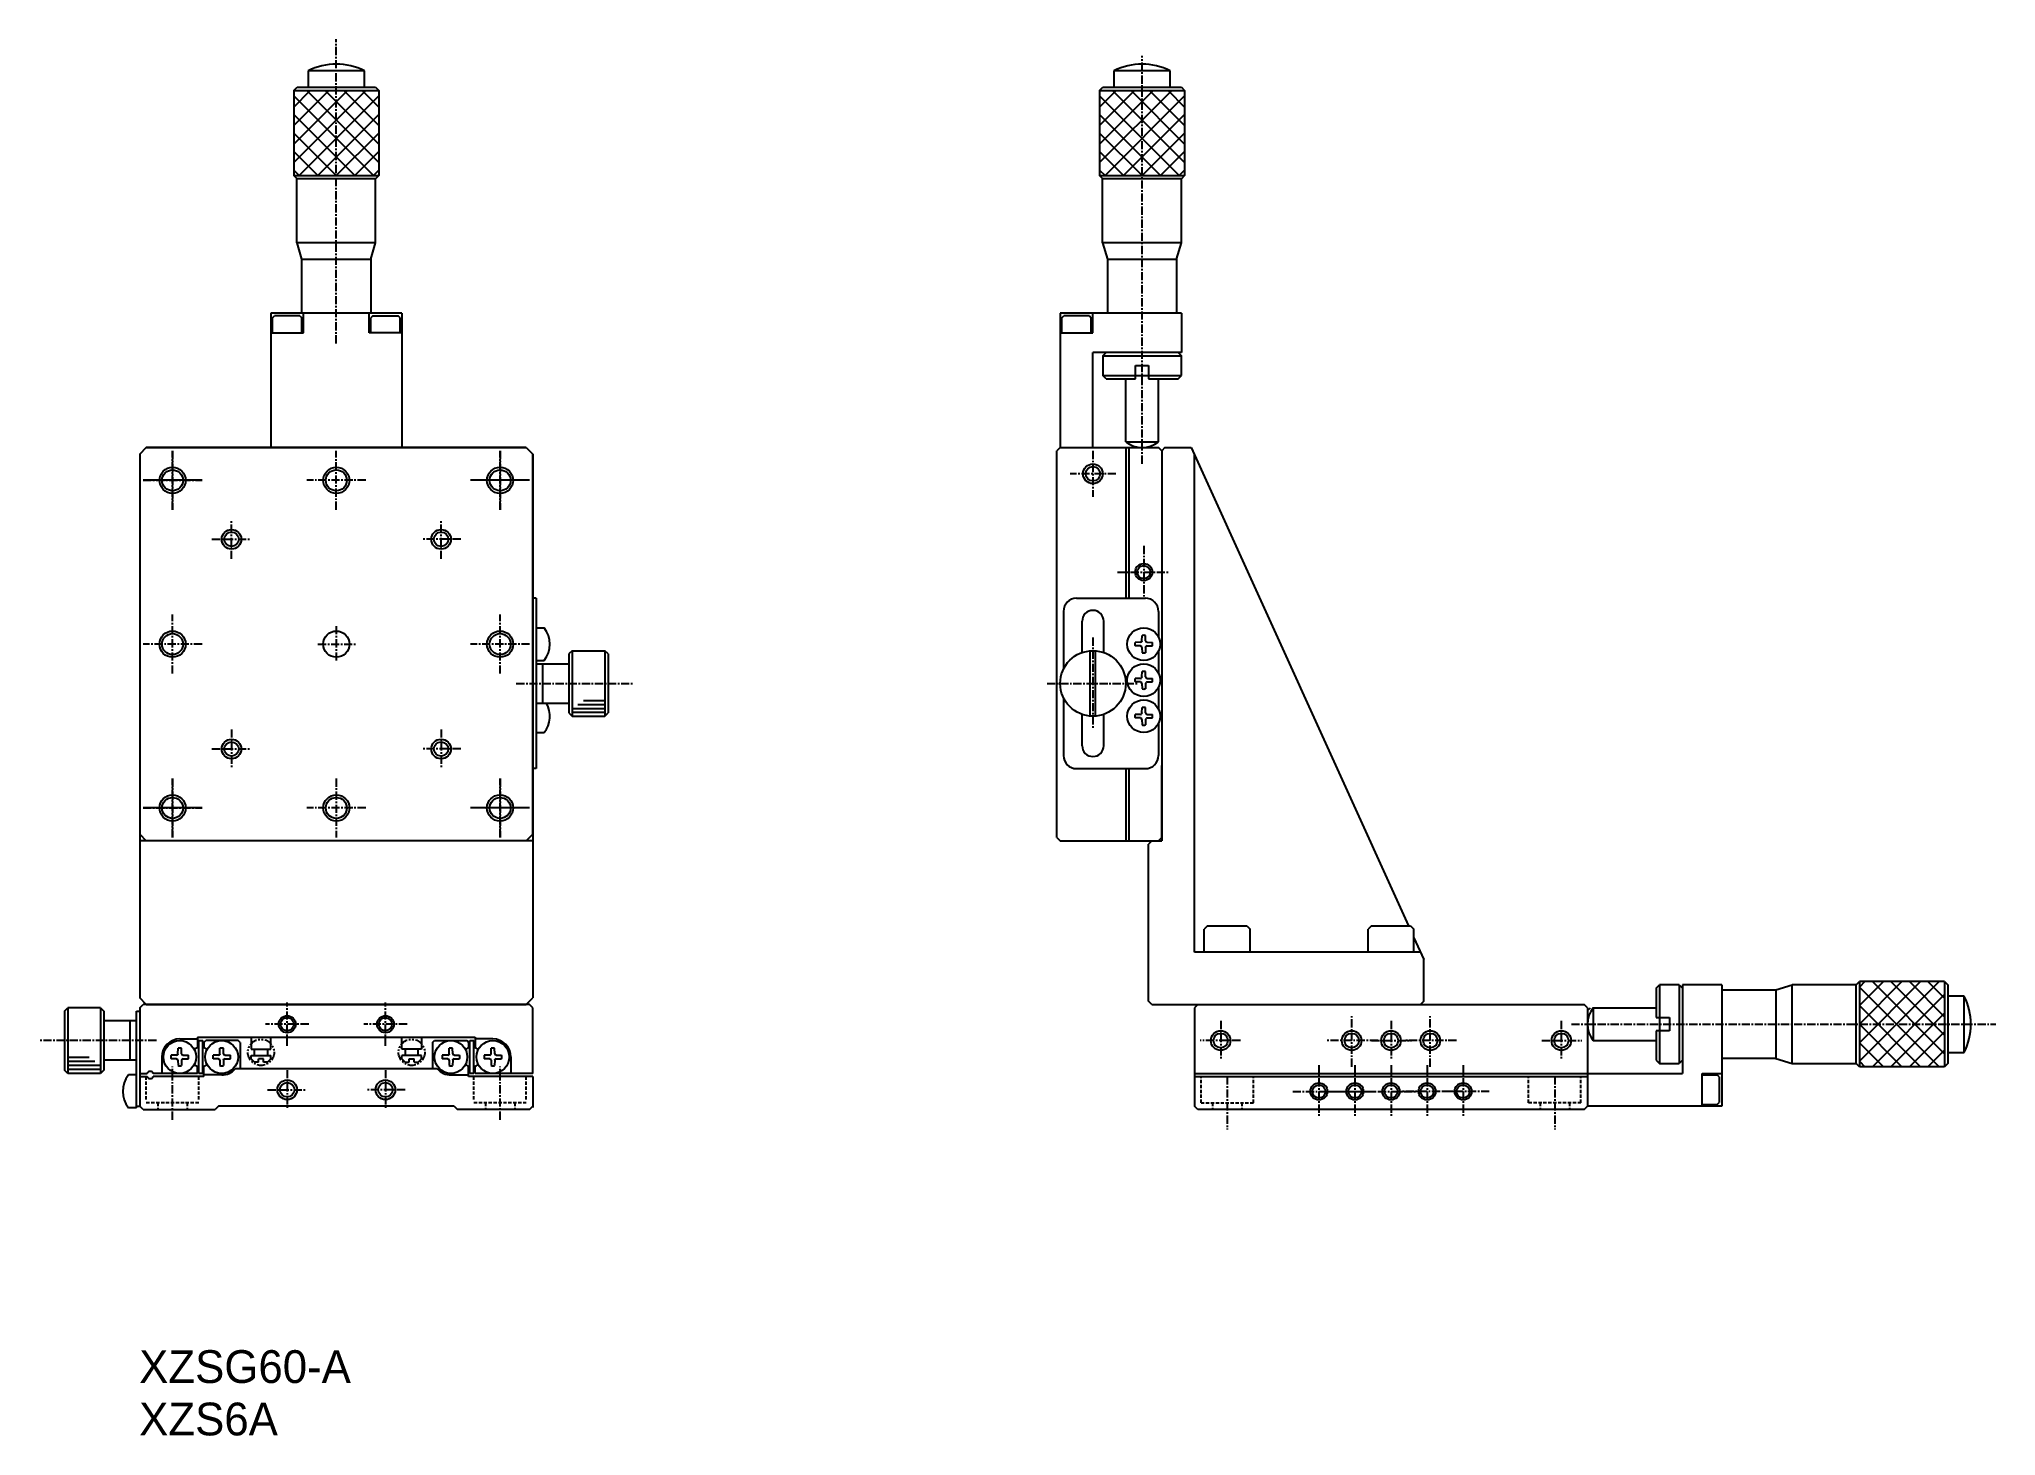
# Model space of a CAD drawing. Extents: x 131 to 430, y 99 to 312.
import ezdxf

# ---------------------------------------------------------------- set-up
doc = ezdxf.new("R2010")
doc.units = 0
for name, pattern in [('CENTER', [2, 1.25, -0.25, 0.25, -0.25]), ('DASHED', [0.75, 0.5, -0.25]), ('PHANTOM', [2.5, 1.25, -0.25, 0.25, -0.25, 0.25, -0.25])]:
    doc.linetypes.add(name, pattern=pattern)
doc.layers.get('0').update_dxf_attribs({"linetype": 'CONTINUOUS'})
doc.layers.add('CENTER', color=1, linetype='CENTER')

msp = doc.modelspace()

# ---------------------------------------------------------------- linework, layer by layer
at = {"color": 7, "linetype": 'CONTINUOUS'}
for p, q in [((169.95, 304.51), (170.45, 305.01)), ((170.45, 305.01), (182.45, 305.01)), ((172.15, 307.51), (172.15, 305.01)), ((180.75, 307.51), (172.15, 307.51)), ((180.75, 305.01), (180.75, 307.51)), ((182.45, 305.01), (182.95, 304.51)), ((292.95, 304.51), (293.45, 305.01)), ((293.45, 305.01), (305.45, 305.01)), ((295.15, 307.51), (295.15, 305.01)), ((303.75, 307.51), (295.15, 307.51)), ((303.75, 305.01), (303.75, 307.51)), ((305.45, 305.01), (305.95, 304.51)), ((169.95, 304.51), (182.95, 304.51)), ((169.95, 304.51), (169.95, 291.51)), ((182.95, 304.51), (182.95, 291.51)), ((292.95, 304.51), (305.95, 304.51)), ((292.95, 304.51), (292.95, 291.51)), ((305.95, 304.51), (305.95, 291.51)), ((169.95, 291.51), (182.95, 291.51)), ((170.45, 291.01), (169.95, 291.51)), ((170.42, 281.26), (170.42, 291.01)), ((182.45, 291.01), (170.45, 291.01)), ((182.95, 291.51), (182.45, 291.01)), ((182.45, 281.26), (182.45, 291.01)), ((292.95, 291.51), (305.95, 291.51)), ((293.45, 291.01), (292.95, 291.51)), ((293.42, 281.26), (293.42, 291.01)), ((305.45, 291.01), (293.45, 291.01)), ((305.95, 291.51), (305.45, 291.01)), ((305.45, 281.26), (305.45, 291.01)), ((171.2, 278.76), (170.45, 281.26)), ((182.45, 281.26), (170.45, 281.26)), ((181.7, 278.76), (182.45, 281.26)), ((294.2, 278.76), (293.45, 281.26)), ((305.45, 281.26), (293.45, 281.26)), ((304.7, 278.76), (305.45, 281.26)), ((171.2, 270.51), (171.2, 278.76)), ((171.2, 278.76), (181.7, 278.76)), ((181.7, 278.76), (181.7, 270.51)), ((294.2, 270.51), (294.2, 278.76)), ((294.2, 278.76), (304.7, 278.76)), ((304.7, 278.76), (304.7, 270.51)), ((166.45, 270.51), (166.45, 250.01)), ((186.45, 270.51), (166.45, 270.51)), ((166.7, 269.81), (167, 270.11)), ((166.7, 267.51), (166.7, 269.81)), ((170.9, 270.11), (167, 270.11)), ((170.9, 270.11), (171.2, 269.81)), ((171.2, 267.51), (171.2, 269.81)), ((171.45, 267.51), (171.45, 270.51)), ((181.45, 267.51), (181.45, 270.51)), ((182, 270.11), (181.7, 269.81)), ((181.7, 267.51), (181.7, 269.81)), ((182, 270.11), (185.9, 270.11)), ((186.2, 269.81), (185.9, 270.11)), ((186.2, 267.51), (186.2, 269.81)), ((186.45, 270.51), (186.45, 250.01)), ((286.95, 270.51), (286.95, 250.01)), ((305.45, 270.51), (286.95, 270.51)), ((287.2, 269.81), (287.5, 270.11)), ((287.2, 267.51), (287.2, 269.81)), ((291.4, 270.11), (287.5, 270.11)), ((291.4, 270.11), (291.7, 269.81)), ((291.7, 267.51), (291.7, 269.81)), ((291.95, 267.51), (291.95, 270.51)), ((305.45, 270.51), (305.45, 264.51)), ((166.45, 267.51), (171.45, 267.51)), ((186.45, 267.51), (181.45, 267.51)), ((286.95, 267.51), (291.95, 267.51)), ((291.95, 250.01), (291.95, 264.51)), ((305.45, 264.51), (291.95, 264.51)), ((293.45, 264.01), (293.95, 264.51)), ((293.45, 264.01), (305.45, 264.01)), ((293.45, 264.01), (293.45, 261.01)), ((304.95, 264.51), (305.45, 264.01)), ((305.45, 261.01), (305.45, 264.01)), ((293.45, 261.01), (298.45, 261.01)), ((293.95, 260.51), (293.45, 261.01)), ((293.95, 260.51), (298.45, 260.51)), ((296.95, 250.89), (296.95, 260.51)), ((298.45, 262.51), (300.45, 262.51)), ((298.45, 260.51), (298.45, 262.51)), ((298.45, 261.01), (300.45, 261.01)), ((300.45, 262.51), (300.45, 260.51)), ((300.45, 261.01), (305.45, 261.01)), ((300.45, 260.51), (304.95, 260.51)), ((301.95, 250.89), (301.95, 260.51)), ((304.95, 260.51), (305.45, 261.01)), ((147.45, 250.01), (146.45, 249.01)), ((146.45, 249.01), (147.45, 250.01)), ((146.45, 249.01), (146.45, 191.01)), ((146.45, 249.01), (146.45, 166.01)), ((147.45, 250.01), (205.45, 250.01)), ((205.45, 250.01), (147.45, 250.01)), ((205.45, 250.01), (206.45, 249.01)), ((205.45, 250.01), (206.45, 249.01)), ((206.45, 191.01), (206.45, 249.01)), ((206.45, 249.01), (206.45, 166.01)), ((286.95, 250.01), (286.45, 249.51)), ((286.45, 190.51), (286.45, 249.51)), ((286.95, 250.01), (301.95, 250.01)), ((296.95, 250.89), (301.95, 250.89)), ((296.95, 250.01), (296.95, 227.01)), ((297.45, 250.01), (297.45, 227.01)), ((302.45, 249.51), (301.95, 250.01)), ((302.95, 250.01), (302.45, 249.51)), ((302.45, 249.51), (302.45, 238.51)), ((302.45, 249.51), (302.45, 190.01)), ((302.95, 250.01), (306.95, 250.01)), ((306.95, 250.01), (340.14, 177.01)), ((307.45, 173.01), (307.45, 248.91)), ((155.95, 245.01), (146.95, 245.01)), ((205.95, 245.01), (196.95, 245.01)), ((206.95, 227.01), (206.45, 227.01)), ((206.95, 227.01), (206.95, 201.01)), ((289.45, 227.01), (299.95, 227.01)), ((287.45, 225.01), (287.45, 216.19)), ((301.95, 225.01), (301.95, 221.1)), ((206.95, 222.51), (208.18, 222.51)), ((290.3, 218.8), (290.3, 223.51)), ((293.6, 218.66), (293.6, 223.51)), ((299.43, 220.51), (299.44, 221.34)), ((299.98, 220.51), (299.96, 221.34)), ((212.45, 219.01), (211.95, 218.51)), ((211.95, 218.51), (211.95, 209.51)), ((212.45, 219.01), (212.45, 209.01)), ((212.45, 219.01), (217.45, 219.01)), ((217.45, 219.01), (217.45, 209.01)), ((217.95, 218.51), (217.45, 219.01)), ((217.95, 218.51), (217.95, 209.51)), ((291.55, 209.03), (291.55, 218.99)), ((292.35, 209.03), (292.35, 218.99)), ((299.22, 220.29), (298.38, 220.27)), ((299.22, 219.74), (298.38, 219.75)), ((299.22, 220.29), (299.36, 220.34)), ((299.22, 219.74), (299.36, 219.68)), ((299.43, 220.51), (299.36, 220.34)), ((299.43, 219.51), (299.36, 219.68)), ((299.43, 219.51), (299.44, 218.69)), ((299.98, 219.51), (299.96, 218.69)), ((299.98, 220.51), (300.05, 220.34)), ((299.98, 219.51), (300.05, 219.68)), ((300.19, 220.29), (300.05, 220.34)), ((300.19, 219.74), (300.05, 219.68)), ((300.19, 220.29), (301.03, 220.27)), ((300.19, 219.74), (301.03, 219.75)), ((301.95, 218.92), (301.95, 215.6)), ((206.95, 217.51), (208.18, 217.51)), ((206.95, 217.01), (211.95, 217.01)), ((207.95, 217.01), (207.95, 211.01)), ((299.43, 215.01), (299.44, 215.84)), ((299.98, 215.01), (299.96, 215.84)), ((299.22, 214.79), (298.38, 214.77)), ((299.22, 214.24), (298.38, 214.25)), ((299.22, 214.79), (299.36, 214.84)), ((299.22, 214.24), (299.36, 214.18)), ((299.43, 215.01), (299.36, 214.84)), ((299.43, 214.01), (299.36, 214.18)), ((299.43, 214.01), (299.44, 213.19)), ((299.98, 214.01), (299.96, 213.19)), ((299.98, 215.01), (300.05, 214.84)), ((299.98, 214.01), (300.05, 214.18)), ((300.19, 214.79), (300.05, 214.84)), ((300.19, 214.24), (300.05, 214.18)), ((300.19, 214.79), (301.03, 214.77)), ((300.19, 214.24), (301.03, 214.25)), ((301.95, 213.42), (301.95, 210.1)), ((206.95, 211.01), (211.95, 211.01)), ((211.95, 209.51), (212.45, 209.01)), ((217.45, 209.01), (217.95, 209.51)), ((287.45, 211.83), (287.45, 203.01)), ((290.3, 204.51), (290.3, 209.23)), ((293.6, 204.51), (293.6, 209.37)), ((299.22, 209.29), (298.38, 209.27)), ((299.22, 209.29), (299.36, 209.34)), ((299.43, 209.51), (299.36, 209.34)), ((299.43, 209.51), (299.44, 210.34)), ((299.98, 209.51), (299.96, 210.34)), ((299.98, 209.51), (300.05, 209.34)), ((300.19, 209.29), (300.05, 209.34)), ((300.19, 209.29), (301.03, 209.27)), ((206.95, 206.51), (208.18, 206.51)), ((212.45, 209.01), (217.45, 209.01)), ((299.22, 208.74), (298.38, 208.75)), ((299.22, 208.74), (299.36, 208.68)), ((299.43, 208.51), (299.36, 208.68)), ((299.43, 208.51), (299.44, 207.69)), ((299.98, 208.51), (299.96, 207.69)), ((299.98, 208.51), (300.05, 208.68)), ((300.19, 208.74), (300.05, 208.68)), ((300.19, 208.74), (301.03, 208.75)), ((301.95, 207.92), (301.95, 203.01)), ((206.95, 201.01), (206.45, 201.01)), ((289.45, 201.01), (299.95, 201.01)), ((296.95, 201.01), (296.95, 190.01)), ((297.45, 201.01), (297.45, 190.01)), ((302.45, 190.51), (302.45, 201.51)), ((155.95, 195.01), (146.95, 195.01)), ((205.95, 195.01), (196.95, 195.01)), ((146.45, 191.01), (147.45, 190.01)), ((206.45, 190.01), (146.45, 190.01)), ((205.45, 190.01), (147.45, 190.01)), ((205.45, 190.01), (206.45, 191.01)), ((286.45, 190.51), (286.95, 190.01)), ((286.95, 190.01), (301.95, 190.01)), ((300.95, 190.01), (300.45, 189.51)), ((300.45, 165.51), (300.45, 189.51)), ((300.95, 190.01), (302.45, 190.01)), ((302.45, 190.51), (301.95, 190.01)), ((309.45, 177.01), (308.95, 176.51)), ((308.95, 173.01), (308.95, 176.51)), ((309.45, 177.01), (315.45, 177.01)), ((315.45, 177.01), (315.95, 176.51)), ((315.95, 173.01), (315.95, 176.51)), ((334.45, 177.01), (333.95, 176.51)), ((333.95, 173.01), (333.95, 176.51)), ((334.45, 177.01), (340.45, 177.01)), ((340.45, 177.01), (340.95, 176.51)), ((340.95, 173.01), (340.95, 176.51)), ((340.95, 175.21), (342.45, 171.91)), ((341.95, 173.01), (307.45, 173.01)), ((342.45, 165.51), (342.45, 171.91)), ((377.95, 167.51), (378.45, 168.01)), ((377.95, 167.51), (377.95, 163.01)), ((378.45, 168.01), (378.45, 163.01)), ((381.45, 168.01), (378.45, 168.01)), ((381.45, 168.01), (381.45, 156.01)), ((381.45, 168.01), (381.95, 167.51)), ((381.95, 168.01), (381.95, 154.51)), ((387.95, 168.01), (381.95, 168.01)), ((387.95, 168.01), (387.95, 149.51)), ((396.2, 167.26), (398.7, 168.01)), ((398.7, 168.05), (408.45, 168.05)), ((398.7, 156.01), (398.7, 168.01)), ((408.45, 168.01), (408.95, 168.51)), ((408.45, 156.01), (408.45, 168.01)), ((408.95, 168.51), (408.95, 155.51)), ((421.95, 168.51), (408.95, 168.51)), ((421.95, 168.51), (421.95, 155.51)), ((421.95, 168.51), (422.45, 168.01)), ((422.45, 168.01), (422.45, 156.01)), ((134.95, 164.01), (135.45, 164.51)), ((135.45, 164.51), (135.45, 154.51)), ((140.45, 164.51), (135.45, 164.51)), ((140.45, 164.51), (140.45, 154.51)), ((140.45, 164.51), (140.95, 164.01)), ((147.45, 165.01), (146.45, 166.01)), ((146.45, 164.51), (146.95, 165.01)), ((146.45, 164.51), (146.45, 149.51)), ((205.95, 165.01), (146.95, 165.01)), ((147.45, 165.01), (205.45, 165.01)), ((205.45, 165.01), (206.45, 166.01)), ((206.45, 164.51), (205.95, 165.01)), ((206.45, 154.51), (206.45, 164.51)), ((300.95, 165.01), (300.45, 165.51)), ((300.95, 165.01), (341.95, 165.01)), ((307.95, 165.01), (307.45, 164.51)), ((307.45, 164.51), (307.45, 149.51)), ((307.95, 165.01), (366.95, 165.01)), ((342.45, 165.51), (341.95, 165.01)), ((367.45, 164.51), (366.95, 165.01)), ((367.45, 164.51), (367.45, 149.51)), ((367.45, 164.09), (367.88, 164.51)), ((368.33, 164.51), (368.33, 159.51)), ((368.33, 164.51), (377.95, 164.51)), ((387.95, 167.26), (396.2, 167.26)), ((396.2, 167.26), (396.2, 156.76)), ((424.95, 166.31), (422.45, 166.31)), ((424.95, 157.71), (424.95, 166.31)), ((134.95, 164.01), (134.95, 155.01)), ((140.95, 164.01), (140.95, 155.01)), ((145.95, 162.51), (140.95, 162.51)), ((144.95, 162.51), (144.95, 156.51)), ((145.95, 164.01), (146.45, 164.01)), ((145.95, 149.26), (145.95, 164.01)), ((377.95, 163.01), (379.95, 163.01)), ((378.45, 163.01), (378.45, 161.01)), ((379.95, 163.01), (379.95, 161.01)), ((152.28, 157.51), (152.29, 158.34)), ((152.55, 159.76), (155.25, 159.76)), ((152.83, 157.51), (152.81, 158.34)), ((155.25, 160.01), (197.65, 160.01)), ((155.25, 160.01), (155.25, 158.42)), ((155.45, 159.51), (156.05, 159.51)), ((155.45, 154.51), (155.45, 159.51)), ((156.05, 154.51), (156.05, 159.51)), ((156.25, 159.21), (156.55, 159.51)), ((156.25, 159.21), (156.25, 158.42)), ((161.45, 159.51), (156.55, 159.51)), ((158.68, 157.51), (158.69, 158.34)), ((159.23, 157.51), (159.21, 158.34)), ((161.75, 159.21), (161.45, 159.51)), ((161.75, 159.21), (161.75, 155.21)), ((163.45, 160.01), (163.45, 158.21)), ((166.45, 158.21), (166.45, 160.01)), ((186.45, 158.21), (186.45, 160.01)), ((189.45, 160.01), (189.45, 158.21)), ((191.15, 159.21), (191.45, 159.51)), ((191.15, 159.21), (191.15, 155.21)), ((191.45, 159.51), (196.35, 159.51)), ((193.68, 157.51), (193.69, 158.34)), ((194.23, 157.51), (194.21, 158.34)), ((196.65, 159.21), (196.35, 159.51)), ((196.65, 159.21), (196.65, 158.42)), ((196.85, 159.51), (197.45, 159.51)), ((196.85, 154.51), (196.85, 159.51)), ((197.45, 154.51), (197.45, 159.51)), ((197.65, 160.01), (197.65, 158.42)), ((200.35, 159.76), (197.65, 159.76)), ((200.08, 157.51), (200.09, 158.34)), ((200.63, 157.51), (200.61, 158.34)), ((368.33, 159.51), (377.95, 159.51)), ((377.95, 161.01), (377.95, 156.51)), ((379.95, 161.01), (377.95, 161.01)), ((378.45, 161.01), (378.45, 156.01)), ((145.95, 156.51), (140.95, 156.51)), ((149.8, 157.01), (149.8, 154.51)), ((152.07, 157.29), (151.23, 157.27)), ((152.07, 156.74), (151.23, 156.75)), ((152.07, 157.29), (152.21, 157.34)), ((152.07, 156.74), (152.21, 156.68)), ((152.28, 157.51), (152.21, 157.34)), ((152.28, 156.51), (152.21, 156.68)), ((152.28, 156.51), (152.29, 155.69)), ((152.83, 156.51), (152.81, 155.69)), ((152.83, 157.51), (152.9, 157.34)), ((152.83, 156.51), (152.9, 156.68)), ((153.04, 157.29), (152.9, 157.34)), ((153.04, 156.74), (152.9, 156.68)), ((153.04, 157.29), (153.88, 157.27)), ((153.04, 156.74), (153.88, 156.75)), ((155.25, 154.51), (155.25, 155.6)), ((156.25, 154.01), (156.25, 155.6)), ((158.47, 157.29), (157.63, 157.27)), ((158.47, 156.74), (157.63, 156.75)), ((158.47, 157.29), (158.61, 157.34)), ((158.47, 156.74), (158.61, 156.68)), ((158.68, 157.51), (158.61, 157.34)), ((158.68, 156.51), (158.61, 156.68)), ((158.68, 156.51), (158.69, 155.69)), ((159.23, 156.51), (159.21, 155.69)), ((159.23, 157.51), (159.3, 157.34)), ((159.23, 156.51), (159.3, 156.68)), ((159.44, 157.29), (159.3, 157.34)), ((159.44, 156.74), (159.3, 156.68)), ((159.44, 157.29), (160.28, 157.27)), ((159.44, 156.74), (160.28, 156.75)), ((163.45, 158.21), (166.45, 158.21)), ((163.45, 156.71), (163.45, 157.21)), ((163.45, 157.21), (166.45, 157.21)), ((163.45, 156.71), (163.95, 156.21)), ((163.95, 157.21), (163.95, 158.21)), ((164.55, 156.21), (163.95, 156.21)), ((165.35, 156.71), (164.55, 156.71)), ((164.55, 156.21), (164.55, 156.71)), ((165.35, 156.21), (165.35, 156.71)), ((165.95, 156.21), (165.35, 156.21)), ((165.95, 158.21), (165.95, 157.21)), ((166.45, 156.71), (165.95, 156.21)), ((166.45, 156.71), (166.45, 157.21)), ((189.45, 158.21), (186.45, 158.21)), ((186.45, 156.71), (186.45, 157.21)), ((189.45, 157.21), (186.45, 157.21)), ((186.45, 156.71), (186.95, 156.21)), ((186.95, 158.21), (186.95, 157.21)), ((186.95, 156.21), (187.55, 156.21)), ((187.55, 156.21), (187.55, 156.71)), ((187.55, 156.71), (188.35, 156.71)), ((188.35, 156.21), (188.35, 156.71)), ((188.35, 156.21), (188.95, 156.21)), ((188.95, 157.21), (188.95, 158.21)), ((189.45, 156.71), (188.95, 156.21)), ((189.45, 156.71), (189.45, 157.21)), ((193.47, 157.29), (192.63, 157.27)), ((193.47, 156.74), (192.63, 156.75)), ((193.47, 157.29), (193.61, 157.34)), ((193.47, 156.74), (193.61, 156.68)), ((193.68, 157.51), (193.61, 157.34)), ((193.68, 156.51), (193.61, 156.68)), ((193.68, 156.51), (193.69, 155.69)), ((194.23, 156.51), (194.21, 155.69)), ((194.23, 157.51), (194.3, 157.34)), ((194.23, 156.51), (194.3, 156.68)), ((194.44, 157.29), (194.3, 157.34)), ((194.44, 156.74), (194.3, 156.68)), ((194.44, 157.29), (195.28, 157.27)), ((194.44, 156.74), (195.28, 156.75)), ((196.65, 154.01), (196.65, 155.6)), ((197.65, 154.51), (197.65, 155.6)), ((199.87, 157.29), (199.03, 157.27)), ((199.87, 156.74), (199.03, 156.75)), ((199.87, 157.29), (200.01, 157.34)), ((199.87, 156.74), (200.01, 156.68)), ((200.08, 157.51), (200.01, 157.34)), ((200.08, 156.51), (200.01, 156.68)), ((200.08, 156.51), (200.09, 155.69)), ((200.63, 156.51), (200.61, 155.69)), ((200.63, 157.51), (200.7, 157.34)), ((200.63, 156.51), (200.7, 156.68)), ((200.84, 157.29), (200.7, 157.34)), ((200.84, 156.74), (200.7, 156.68)), ((200.84, 157.29), (201.68, 157.27)), ((200.84, 156.74), (201.68, 156.75)), ((203.1, 157.01), (203.1, 154.51)), ((377.95, 156.51), (378.45, 156.01)), ((378.45, 156.01), (381.45, 156.01)), ((381.95, 156.51), (381.45, 156.01)), ((396.2, 156.76), (387.95, 156.76)), ((396.2, 156.76), (398.7, 156.01)), ((398.7, 156.01), (408.45, 156.01)), ((408.95, 155.51), (408.45, 156.01)), ((421.95, 155.51), (408.95, 155.51)), ((422.45, 156.01), (421.95, 155.51)), ((422.45, 157.71), (424.95, 157.71)), ((135.45, 154.51), (134.95, 155.01)), ((140.45, 154.51), (135.45, 154.51)), ((140.95, 155.01), (140.45, 154.51)), ((145.95, 154.26), (144.73, 154.26)), ((146.45, 154.51), (147.6, 154.51)), ((146.45, 154.01), (147.6, 154.01)), ((155.25, 154.51), (148.51, 154.51)), ((156.25, 154.01), (148.51, 154.01)), ((156.05, 154.51), (155.45, 154.51)), ((158.95, 154.26), (156.25, 154.26)), ((191.87, 155.21), (161.03, 155.21)), ((193.95, 154.26), (196.65, 154.26)), ((206.45, 154.01), (196.65, 154.01)), ((197.45, 154.51), (196.85, 154.51)), ((206.45, 154.51), (197.65, 154.51)), ((206.45, 154.01), (206.45, 149.31)), ((307.45, 154.51), (367.45, 154.51)), ((307.45, 154.01), (367.45, 154.01)), ((367.45, 154.51), (381.95, 154.51)), ((384.95, 154.51), (387.95, 154.51)), ((384.95, 149.51), (384.95, 154.51)), ((384.95, 154.26), (387.25, 154.26)), ((387.55, 153.96), (387.25, 154.26)), ((387.55, 153.96), (387.55, 150.06)), ((145.95, 149.51), (146.45, 149.51)), ((146.95, 149.01), (146.45, 149.51)), ((158.45, 149.51), (157.95, 149.01)), ((194.45, 149.51), (158.45, 149.51)), ((194.45, 149.51), (194.95, 149.01)), ((205.95, 149.01), (206.45, 149.51)), ((307.95, 149.01), (307.45, 149.51)), ((366.95, 149.01), (367.45, 149.51)), ((387.95, 149.51), (367.45, 149.51)), ((384.95, 149.76), (387.25, 149.76)), ((387.25, 149.76), (387.55, 150.06)), ((145.95, 149.26), (144.73, 149.26)), ((146.95, 149.01), (157.95, 149.01)), ((205.95, 149.01), (194.95, 149.01)), ((366.95, 149.01), (307.95, 149.01))]:
    msp.add_line(p, q, dxfattribs=at)
at = {"color": 3, "linetype": 'CONTINUOUS'}
for p, q in [((169.95, 293.5), (180.97, 304.51)), ((169.95, 296.32), (178.14, 304.51)), ((169.95, 299.15), (175.31, 304.51)), ((169.95, 301.98), (172.48, 304.51)), ((169.95, 303.67), (182.11, 291.51)), ((170.8, 291.51), (182.95, 303.67)), ((171.94, 304.51), (182.95, 293.5)), ((174.77, 304.51), (182.95, 296.32)), ((177.6, 304.51), (182.95, 299.15)), ((180.42, 304.51), (182.95, 301.98)), ((292.95, 293.5), (303.97, 304.51)), ((292.95, 296.32), (301.14, 304.51)), ((292.95, 299.15), (298.31, 304.51)), ((292.95, 301.98), (295.48, 304.51)), ((292.95, 303.67), (305.11, 291.51)), ((293.8, 291.51), (305.95, 303.67)), ((294.94, 304.51), (305.95, 293.5)), ((297.77, 304.51), (305.95, 296.32)), ((300.6, 304.51), (305.95, 299.15)), ((303.42, 304.51), (305.95, 301.98)), ((169.95, 300.84), (179.28, 291.51)), ((173.63, 291.51), (182.95, 300.84)), ((292.95, 300.84), (302.28, 291.51)), ((296.63, 291.51), (305.95, 300.84)), ((169.95, 298.01), (176.45, 291.51)), ((176.45, 291.51), (182.95, 298.01)), ((292.95, 298.01), (299.45, 291.51)), ((299.45, 291.51), (305.95, 298.01)), ((169.95, 295.18), (173.63, 291.51)), ((179.28, 291.51), (182.95, 295.18)), ((292.95, 295.18), (296.63, 291.51)), ((302.28, 291.51), (305.95, 295.18)), ((169.95, 292.35), (170.8, 291.51)), ((182.11, 291.51), (182.95, 292.35)), ((292.95, 292.35), (293.8, 291.51)), ((305.11, 291.51), (305.95, 292.35)), ((212.45, 210.21), (217.45, 210.21)), ((212.45, 209.61), (217.45, 209.61)), ((213.32, 210.81), (217.45, 210.81)), ((214.19, 211.41), (217.45, 211.41)), ((409.8, 168.51), (408.95, 167.67)), ((412.63, 168.51), (408.95, 164.84)), ((415.45, 168.51), (408.95, 162.01)), ((418.28, 168.51), (408.95, 159.18)), ((421.11, 168.51), (408.95, 156.35)), ((408.95, 167.67), (421.11, 155.51)), ((410.94, 168.51), (421.95, 157.5)), ((413.77, 168.51), (421.95, 160.32)), ((416.6, 168.51), (421.95, 163.15)), ((419.42, 168.51), (421.95, 165.98)), ((408.95, 164.84), (418.28, 155.51)), ((421.95, 166.53), (410.94, 155.51)), ((408.95, 162.01), (415.45, 155.51)), ((421.95, 163.7), (413.77, 155.51)), ((408.95, 159.18), (412.63, 155.51)), ((421.95, 160.87), (416.6, 155.51)), ((138.72, 156.91), (135.45, 156.91)), ((139.59, 156.31), (135.45, 156.31)), ((140.45, 155.71), (135.45, 155.71)), ((408.95, 156.35), (409.8, 155.51)), ((421.95, 158.04), (419.42, 155.51)), ((140.45, 155.11), (135.45, 155.11))]:
    msp.add_line(p, q, dxfattribs=at)
at = {"color": 3, "linetype": 'DASHED'}
for p, q in [((147.45, 150.51), (147.45, 154.01)), ((155.45, 150.51), (155.45, 154.01)), ((197.45, 150.51), (197.45, 154.01)), ((205.45, 150.51), (205.45, 154.01)), ((308.45, 150.01), (308.45, 154.01)), ((316.45, 150.01), (316.45, 154.01)), ((358.45, 150.01), (358.45, 154.01)), ((366.45, 150.01), (366.45, 154.01)), ((155.45, 150.01), (147.45, 150.01)), ((149.2, 150.01), (149.2, 149.01)), ((153.7, 150.01), (153.7, 149.01)), ((205.45, 150.01), (197.45, 150.01)), ((199.2, 150.01), (199.2, 149.01)), ((203.7, 150.01), (203.7, 149.01)), ((308.45, 150.01), (316.45, 150.01)), ((310.2, 150.01), (310.2, 149.01)), ((314.7, 150.01), (314.7, 149.01)), ((366.45, 150.01), (358.45, 150.01)), ((360.2, 150.01), (360.2, 149.01)), ((364.7, 150.01), (364.7, 149.01))]:
    msp.add_line(p, q, dxfattribs=at)
at = {"color": 3, "linetype": 'CONTINUOUS'}
for centre, radius in [((151.45, 245.01), 2), ((176.45, 245.01), 2), ((201.45, 245.01), 2), ((291.95, 246.01), 1.5), ((160.45, 236.01), 1.5), ((192.45, 236.01), 1.5), ((299.7, 231.01), 1.3), ((151.45, 220.01), 2), ((201.45, 220.01), 2), ((160.45, 204.01), 1.5), ((192.45, 204.01), 1.5), ((151.45, 195.01), 2), ((176.45, 195.01), 2), ((201.45, 195.01), 2), ((168.95, 162.01), 1.3), ((183.95, 162.01), 1.3), ((311.45, 159.51), 1.5), ((331.45, 159.51), 1.5), ((337.45, 159.51), 1.5), ((343.45, 159.51), 1.5), ((363.45, 159.51), 1.5), ((168.95, 152.01), 1.5), ((183.95, 152.01), 1.5), ((326.45, 151.76), 1.3), ((331.95, 151.76), 1.3), ((337.45, 151.76), 1.3), ((342.95, 151.76), 1.3), ((348.45, 151.76), 1.3)]:
    msp.add_circle(centre, radius, dxfattribs=at)
at = {"color": 7, "linetype": 'CONTINUOUS'}
for centre, radius in [((151.45, 245.01), 1.6), ((176.45, 245.01), 1.6), ((201.45, 245.01), 1.6), ((291.95, 246.01), 1.1), ((160.45, 236.01), 1.1), ((192.45, 236.01), 1.1), ((299.7, 231.01), 1), ((151.45, 220.01), 1.6), ((176.45, 220.01), 2), ((201.45, 220.01), 1.6), ((299.7, 220.01), 2.5), ((291.95, 214.01), 5), ((299.7, 214.51), 2.5), ((299.7, 209.01), 2.5), ((160.45, 204.01), 1.1), ((192.45, 204.01), 1.1), ((151.45, 195.01), 1.6), ((176.45, 195.01), 1.6), ((201.45, 195.01), 1.6), ((168.95, 162.01), 1), ((183.95, 162.01), 1), ((152.55, 157.01), 2.5), ((158.95, 157.01), 2.5), ((193.95, 157.01), 2.5), ((200.35, 157.01), 2.5), ((311.45, 159.51), 1.1), ((331.45, 159.51), 1.1), ((337.45, 159.51), 1.1), ((343.45, 159.51), 1.1), ((363.45, 159.51), 1.1), ((168.95, 152.01), 1.1), ((183.95, 152.01), 1.1), ((326.45, 151.76), 1), ((331.95, 151.76), 1), ((337.45, 151.76), 1), ((342.95, 151.76), 1), ((348.45, 151.76), 1)]:
    msp.add_circle(centre, radius, dxfattribs=at)
at = {"color": 3, "linetype": 'PHANTOM'}
for centre in [(164.95, 157.71), (187.95, 157.71)]:
    msp.add_circle(centre, 2, dxfattribs=at)
at = {"color": 7, "linetype": 'CONTINUOUS'}
for centre, radius, start, end in [((176.45, 298.77), 9.75, 63.8162, 116.1838), ((299.45, 298.77), 9.75, 63.8162, 116.1838), ((299.45, 254.01), 4, 231.3178, 308.6822), ((289.45, 225.01), 2, 90, 180), ((299.95, 225.01), 2, 0, 90), ((291.95, 223.51), 1.65, 0, 180), ((205.05, 220.01), 4, 321.3178, 38.6822), ((299.7, 220.01), 1.35, 78.8959, 101.1041), ((299.7, 220.01), 1.35, 168.8959, 191.1041), ((299.7, 220.01), 1.35, 258.8959, 281.1041), ((299.7, 220.01), 1.35, 348.8959, 11.1041), ((299.7, 214.51), 1.35, 78.8959, 101.1041), ((299.7, 214.51), 1.35, 168.8959, 191.1041), ((299.7, 214.51), 1.35, 258.8959, 281.1041), ((299.7, 214.51), 1.35, 348.8959, 11.1041), ((205.05, 209.01), 4, 321.3178, 30), ((299.7, 209.01), 1.35, 168.8959, 191.1041), ((299.7, 209.01), 1.35, 78.8959, 101.1041), ((299.7, 209.01), 1.35, 348.8959, 11.1041), ((299.7, 209.01), 1.35, 258.8959, 281.1041), ((291.95, 204.51), 1.65, 180, 0), ((289.45, 203.01), 2, 180, 270), ((299.95, 203.01), 2, 270, 0), ((371.45, 162.01), 4, 141.3178, 218.6822), ((416.21, 162.01), 9.75, 333.8162, 26.1838), ((152.55, 157.01), 2.75, 90, 180), ((152.55, 157.01), 1.35, 78.8959, 101.1041), ((155.75, 157.01), 1.5, 101.537, 130.5416), ((155.75, 157.01), 1.5, 49.4584, 78.4631), ((158.95, 157.01), 1.35, 78.8959, 101.1041), ((193.95, 157.01), 1.35, 78.8959, 101.1041), ((197.15, 157.01), 1.5, 101.537, 130.5416), ((197.15, 157.01), 1.5, 49.4584, 78.4631), ((200.35, 157.01), 1.35, 78.8959, 101.1041), ((200.35, 157.01), 2.75, 0, 90), ((152.55, 157.01), 1.35, 168.8959, 191.1041), ((152.55, 157.01), 1.35, 258.8959, 281.1041), ((152.55, 157.01), 1.35, 348.8959, 11.1041), ((155.75, 157.01), 1.5, 229.4584, 258.463), ((155.75, 157.01), 1.5, 281.537, 310.5416), ((158.95, 157.01), 1.35, 168.8959, 191.1041), ((158.95, 157.01), 1.35, 258.8959, 281.1041), ((158.95, 157.01), 1.35, 348.8959, 11.1041), ((193.95, 157.01), 1.35, 168.8959, 191.1041), ((193.95, 157.01), 1.35, 258.8959, 281.1041), ((193.95, 157.01), 1.35, 348.8959, 11.1041), ((197.15, 157.01), 1.5, 229.4584, 258.463), ((197.15, 157.01), 1.5, 281.537, 310.5416), ((200.35, 157.01), 1.35, 168.8959, 191.1041), ((200.35, 157.01), 1.35, 258.8959, 281.1041), ((200.35, 157.01), 1.35, 348.8959, 11.1041), ((147.85, 151.76), 4, 141.3178, 218.6822), ((148.05, 154.31), 0.5, 23.5782, 156.4218), ((148.05, 154.21), 0.5, 203.5782, 336.4218), ((158.95, 157.01), 2.75, 270, 319.1149), ((193.95, 157.01), 2.75, 220.8851, 270)]:
    msp.add_arc(centre, radius, start, end, dxfattribs=at)
at = {"layer": 'CENTER', "color": 1, "linetype": 'CENTER'}
for p, q in [((176.45, 265.89), (176.45, 312.34)), ((299.45, 247.54), (299.45, 309.77)), ((151.45, 240.51), (151.45, 249.51)), ((151.45, 249.51), (151.45, 240.51)), ((176.45, 240.51), (176.45, 249.51)), ((201.45, 240.51), (201.45, 249.51)), ((201.45, 249.51), (201.45, 240.51)), ((291.95, 249.51), (291.95, 242.51)), ((146.95, 245.01), (155.95, 245.01)), ((180.95, 245.01), (171.95, 245.01)), ((205.95, 245.01), (196.95, 245.01)), ((295.45, 246.01), (288.45, 246.01)), ((160.45, 233.01), (160.45, 239.01)), ((192.45, 233.01), (192.45, 239.01)), ((157.45, 236.01), (163.45, 236.01)), ((195.45, 236.01), (189.45, 236.01)), ((299.7, 235.01), (299.7, 227.01)), ((295.7, 231.01), (303.7, 231.01)), ((151.45, 215.51), (151.45, 224.51)), ((201.45, 215.51), (201.45, 224.51)), ((176.45, 222.76), (176.45, 217.36)), ((155.95, 220.01), (146.95, 220.01)), ((173.64, 220.01), (179.59, 220.01)), ((205.95, 220.01), (196.95, 220.01)), ((291.95, 221.01), (291.95, 207.01)), ((203.93, 214.01), (221.82, 214.01)), ((284.95, 214.01), (298.95, 214.01)), ((160.45, 207.01), (160.45, 201.01)), ((192.45, 207.01), (192.45, 201.01)), ((157.45, 204.01), (163.45, 204.01)), ((195.45, 204.01), (189.45, 204.01)), ((151.45, 190.51), (151.45, 199.51)), ((151.45, 199.51), (151.45, 190.51)), ((176.45, 199.51), (176.45, 190.51)), ((201.45, 190.51), (201.45, 199.51)), ((201.45, 199.51), (201.45, 190.51)), ((146.95, 195.01), (155.95, 195.01)), ((180.95, 195.01), (171.95, 195.01)), ((205.95, 195.01), (196.95, 195.01)), ((168.95, 158.71), (168.95, 165.31)), ((183.95, 158.71), (183.95, 165.31)), ((172.25, 162.01), (165.65, 162.01)), ((187.25, 162.01), (180.65, 162.01)), ((311.45, 162.51), (311.45, 156.51)), ((331.45, 155.51), (331.45, 163.51)), ((337.45, 162.51), (337.45, 156.51)), ((343.45, 155.51), (343.45, 163.51)), ((363.45, 162.51), (363.45, 156.51)), ((364.98, 162.01), (429.78, 162.01)), ((148.98, 159.51), (131.09, 159.51)), ((314.45, 159.51), (308.33, 159.51)), ((335.45, 159.51), (327.45, 159.51)), ((334.45, 159.51), (340.58, 159.51)), ((347.45, 159.51), (339.45, 159.51)), ((360.45, 159.51), (366.58, 159.51)), ((151.45, 147.44), (151.45, 155.55)), ((201.45, 147.44), (201.45, 155.55)), ((326.45, 155.76), (326.45, 147.76)), ((331.95, 155.76), (331.95, 147.76)), ((337.45, 155.76), (337.45, 147.76)), ((342.95, 155.76), (342.95, 147.76)), ((348.45, 155.76), (348.45, 147.76)), ((168.95, 155.01), (168.95, 149.01)), ((183.95, 155.01), (183.95, 149.01)), ((312.45, 154.07), (312.45, 145.95)), ((362.45, 154.07), (362.45, 145.95)), ((165.95, 152.01), (171.95, 152.01)), ((186.95, 152.01), (180.95, 152.01)), ((322.45, 151.76), (330.45, 151.76)), ((326.95, 151.76), (334.95, 151.76)), ((327.95, 151.76), (335.95, 151.76)), ((333.45, 151.76), (341.45, 151.76)), ((346.95, 151.76), (338.95, 151.76)), ((352.45, 151.76), (344.45, 151.76))]:
    msp.add_line(p, q, dxfattribs=at)

# ---------------------------------------------------------------- texts
at = {"color": 7, "linetype": 'CONTINUOUS'}
for s, p in [('XZSG60-A', (146.35, 107.26)), ('XZS6A', (146.35, 99.26))]:
    msp.add_text(s, height=5, dxfattribs=at).set_placement(p)

doc.saveas('drawing.dxf')
